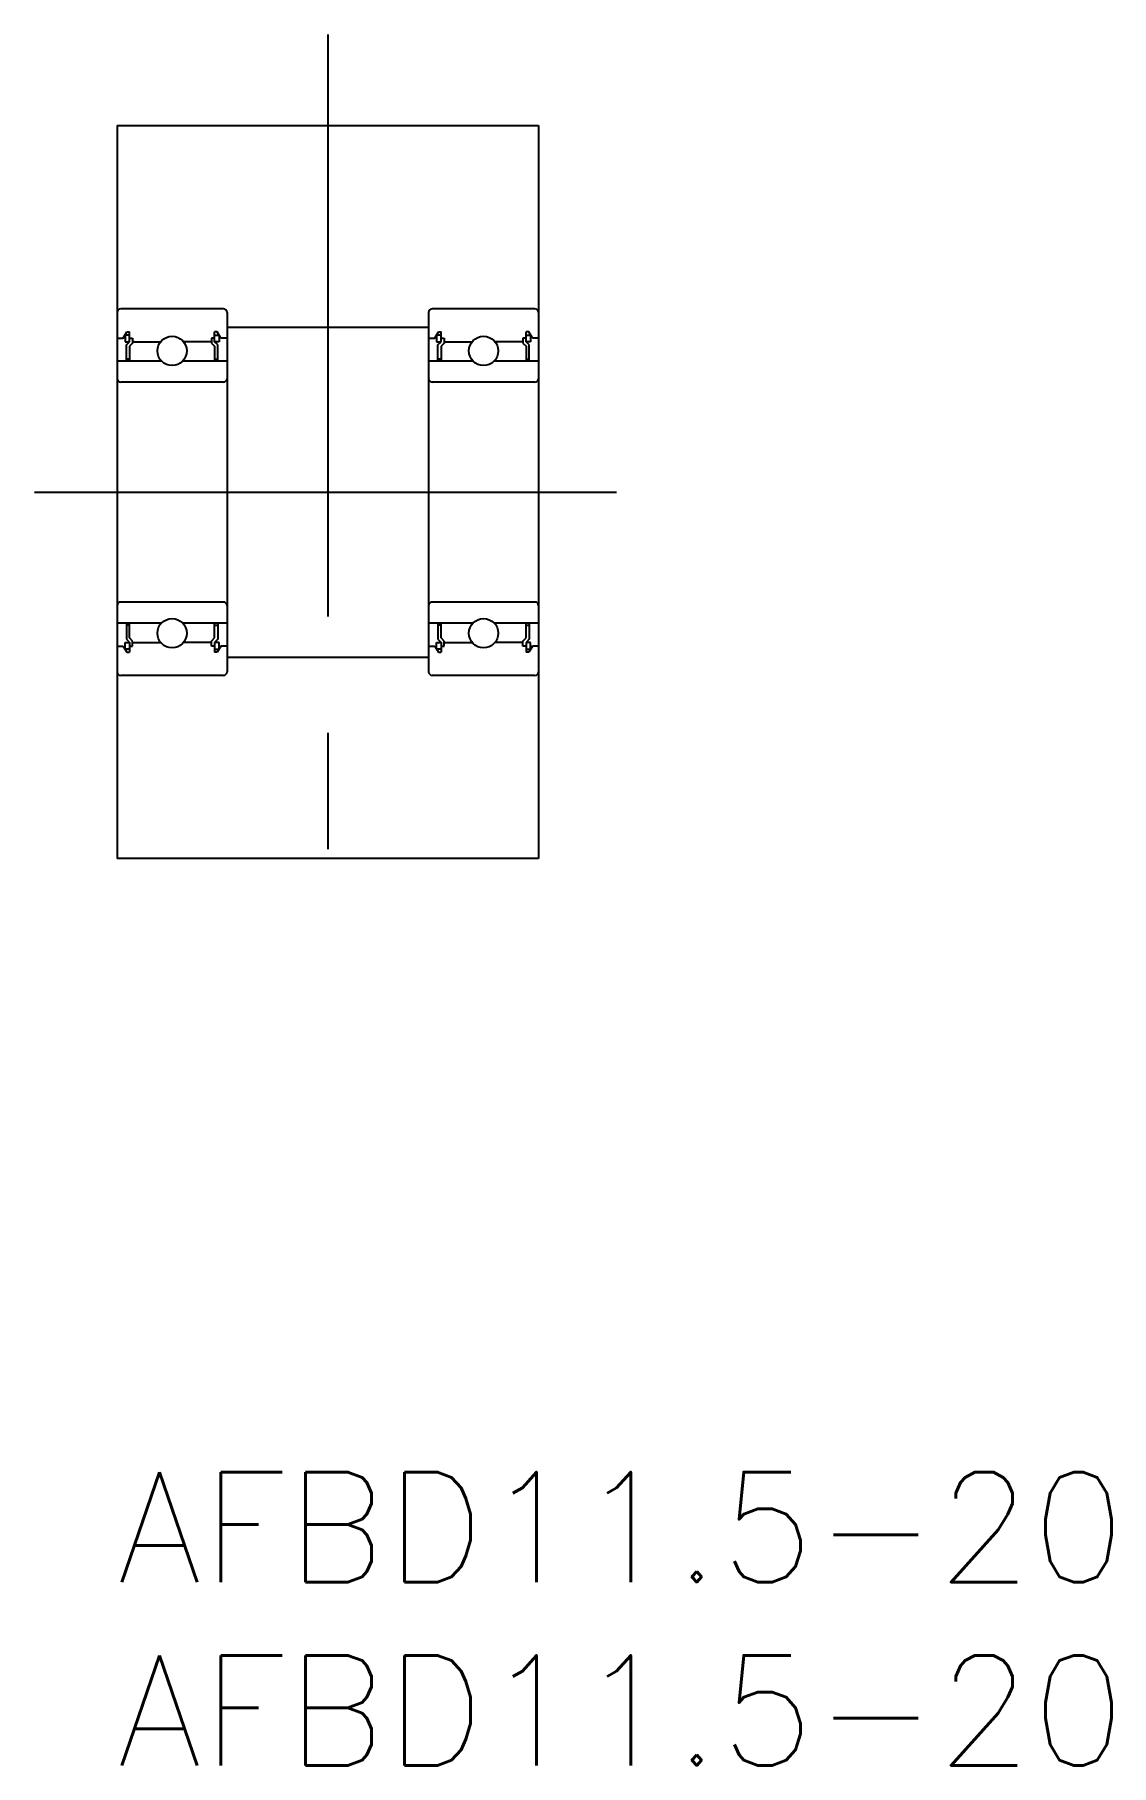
# Model space of a CAD drawing. Extents: x -2.2 to 27.1, y -8 to 39.2.
import ezdxf

# ---------------------------------------------------------------- set-up
doc = ezdxf.new("R2010")
doc.units = 0
doc.header["$LTSCALE"] = 0.5
doc.linetypes.add('CENTER', pattern=[50.8, 31.75, -6.35, 6.35, -6.35])
doc.layers.get('0').update_dxf_attribs({"linetype": 'CONTINUOUS'})
doc.layers.add('CENTER', color=1, linetype='CENTER')
doc.styles.get("Standard").update_dxf_attribs({"font": 'txt.shx', "height": 3, "bigfont": 'bigfont.shx'})

# ---------------------------------------------------------------- blocks, each defined once
blk = doc.blocks.new('*U8')
at = {"color": 7, "linetype": 'CONTINUOUS'}
blk.add_text('AFBD11.5-20', height=3, dxfattribs=at).set_placement((0, -3))
blk = doc.blocks.new('*U9')
at = {"color": 7, "linetype": 'CONTINUOUS'}
blk.add_text('AFBD11.5-20', height=3, dxfattribs=at).set_placement((0, -8))

msp = doc.modelspace()

# ---------------------------------------------------------------- linework, layer by layer
at = {"color": 7, "linetype": 'CONTINUOUS'}
for p, q in [((0, 36.739), (11.5, 36.739)), ((0, 36.739), (0, 16.739)), ((11.5, 36.739), (11.5, 16.739)), ((0, 31.639), (0, 21.839)), ((2.9, 31.739), (0.1, 31.739)), ((3, 31.639), (3, 21.839)), ((8.5, 31.639), (8.5, 21.839)), ((11.4, 31.739), (8.6, 31.739)), ((11.5, 31.639), (11.5, 21.839)), ((3, 31.239), (8.5, 31.239)), ((0, 30.939), (0.17, 30.939)), ((0.17, 30.939), (0.268, 31.109)), ((0.219, 31.024), (0.219, 30.839)), ((0.34, 31.024), (0.219, 31.024)), ((0.219, 30.839), (0.34, 30.839)), ((0.255, 30.754), (0.34, 30.839)), ((0.255, 30.314), (0.255, 30.754)), ((0.268, 31.109), (0.34, 31.109)), ((0.34, 30.839), (0.34, 31.109)), ((0.34, 30.939), (0.425, 30.939)), ((0.425, 30.804), (0.34, 30.719)), ((0.34, 30.719), (0.34, 30.314)), ((0.425, 30.939), (0.425, 30.804)), ((0.425, 30.869), (0.455, 30.839)), ((0.455, 30.839), (1.188, 30.839)), ((2.545, 30.839), (1.812, 30.839)), ((2.575, 30.869), (2.545, 30.839)), ((2.575, 30.939), (2.575, 30.804)), ((2.66, 30.939), (2.575, 30.939)), ((2.575, 30.804), (2.66, 30.719)), ((2.732, 31.109), (2.66, 31.109)), ((2.66, 30.839), (2.66, 31.109)), ((2.66, 31.024), (2.781, 31.024)), ((2.781, 30.839), (2.66, 30.839)), ((2.745, 30.754), (2.66, 30.839)), ((2.66, 30.719), (2.66, 30.314)), ((2.83, 30.939), (2.732, 31.109)), ((2.745, 30.314), (2.745, 30.754)), ((2.781, 31.024), (2.781, 30.839)), ((3, 30.939), (2.83, 30.939)), ((8.5, 30.939), (8.67, 30.939)), ((8.67, 30.939), (8.768, 31.109)), ((8.719, 31.024), (8.719, 30.839)), ((8.84, 31.024), (8.719, 31.024)), ((8.719, 30.839), (8.84, 30.839)), ((8.755, 30.754), (8.84, 30.839)), ((8.755, 30.314), (8.755, 30.754)), ((8.768, 31.109), (8.84, 31.109)), ((8.84, 30.839), (8.84, 31.109)), ((8.84, 30.939), (8.925, 30.939)), ((8.925, 30.804), (8.84, 30.719)), ((8.84, 30.719), (8.84, 30.314)), ((8.925, 30.939), (8.925, 30.804)), ((8.925, 30.869), (8.955, 30.839)), ((8.955, 30.839), (9.688, 30.839)), ((11.045, 30.839), (10.312, 30.839)), ((11.075, 30.869), (11.045, 30.839)), ((11.075, 30.939), (11.075, 30.804)), ((11.16, 30.939), (11.075, 30.939)), ((11.075, 30.804), (11.16, 30.719)), ((11.232, 31.109), (11.16, 31.109)), ((11.16, 30.839), (11.16, 31.109)), ((11.16, 31.024), (11.281, 31.024)), ((11.281, 30.839), (11.16, 30.839)), ((11.245, 30.754), (11.16, 30.839)), ((11.16, 30.719), (11.16, 30.314)), ((11.33, 30.939), (11.232, 31.109)), ((11.245, 30.314), (11.245, 30.754)), ((11.281, 31.024), (11.281, 30.839)), ((11.5, 30.939), (11.33, 30.939)), ((1.21, 30.314), (0, 30.314)), ((0.34, 30.367), (0.255, 30.367)), ((3, 30.314), (1.79, 30.314)), ((2.66, 30.367), (2.745, 30.367)), ((9.71, 30.314), (8.5, 30.314)), ((8.84, 30.367), (8.755, 30.367)), ((11.5, 30.314), (10.29, 30.314)), ((11.16, 30.367), (11.245, 30.367)), ((2.9, 29.739), (0.1, 29.739)), ((11.4, 29.739), (8.6, 29.739)), ((2.9, 23.739), (0.1, 23.739)), ((11.4, 23.739), (8.6, 23.739)), ((1.21, 23.164), (0, 23.164)), ((0.255, 23.164), (0.255, 22.724)), ((0.34, 22.76), (0.34, 23.164)), ((3, 23.164), (1.79, 23.164)), ((2.66, 22.76), (2.66, 23.164)), ((2.745, 23.164), (2.745, 22.724)), ((9.71, 23.164), (8.5, 23.164)), ((8.755, 23.164), (8.755, 22.724)), ((8.84, 22.76), (8.84, 23.164)), ((11.5, 23.164), (10.29, 23.164)), ((11.16, 22.76), (11.16, 23.164)), ((11.245, 23.164), (11.245, 22.724)), ((0.34, 23.112), (0.255, 23.112)), ((0.255, 22.724), (0.34, 22.639)), ((0.425, 22.675), (0.34, 22.76)), ((0.425, 22.539), (0.425, 22.675)), ((2.575, 22.675), (2.66, 22.76)), ((2.575, 22.539), (2.575, 22.675)), ((2.66, 23.112), (2.745, 23.112)), ((2.745, 22.724), (2.66, 22.639)), ((8.84, 23.112), (8.755, 23.112)), ((8.755, 22.724), (8.84, 22.639)), ((8.925, 22.675), (8.84, 22.76)), ((8.925, 22.539), (8.925, 22.675)), ((11.075, 22.675), (11.16, 22.76)), ((11.075, 22.539), (11.075, 22.675)), ((11.16, 23.112), (11.245, 23.112)), ((11.245, 22.724), (11.16, 22.639)), ((0, 22.539), (0.17, 22.539)), ((0.17, 22.539), (0.268, 22.369)), ((0.219, 22.454), (0.219, 22.639)), ((0.219, 22.639), (0.34, 22.639)), ((0.34, 22.454), (0.219, 22.454)), ((0.268, 22.369), (0.34, 22.369)), ((0.34, 22.639), (0.34, 22.369)), ((0.34, 22.539), (0.425, 22.539)), ((0.425, 22.609), (0.455, 22.639)), ((0.455, 22.639), (1.188, 22.639)), ((2.545, 22.639), (1.812, 22.639)), ((2.575, 22.609), (2.545, 22.639)), ((2.66, 22.539), (2.575, 22.539)), ((2.781, 22.639), (2.66, 22.639)), ((2.66, 22.639), (2.66, 22.369)), ((2.66, 22.454), (2.781, 22.454)), ((2.732, 22.369), (2.66, 22.369)), ((2.83, 22.539), (2.732, 22.369)), ((2.781, 22.454), (2.781, 22.639)), ((3, 22.539), (2.83, 22.539)), ((3, 22.239), (8.5, 22.239)), ((8.5, 22.539), (8.67, 22.539)), ((8.67, 22.539), (8.768, 22.369)), ((8.719, 22.454), (8.719, 22.639)), ((8.719, 22.639), (8.84, 22.639)), ((8.84, 22.454), (8.719, 22.454)), ((8.768, 22.369), (8.84, 22.369)), ((8.84, 22.639), (8.84, 22.369)), ((8.84, 22.539), (8.925, 22.539)), ((8.925, 22.609), (8.955, 22.639)), ((8.955, 22.639), (9.688, 22.639)), ((11.045, 22.639), (10.312, 22.639)), ((11.075, 22.609), (11.045, 22.639)), ((11.16, 22.539), (11.075, 22.539)), ((11.281, 22.639), (11.16, 22.639)), ((11.16, 22.639), (11.16, 22.369)), ((11.16, 22.454), (11.281, 22.454)), ((11.232, 22.369), (11.16, 22.369)), ((11.33, 22.539), (11.232, 22.369)), ((11.281, 22.454), (11.281, 22.639)), ((11.5, 22.539), (11.33, 22.539)), ((2.9, 21.739), (0.1, 21.739)), ((11.4, 21.739), (8.6, 21.739)), ((11.5, 16.739), (0, 16.739))]:
    msp.add_line(p, q, dxfattribs=at)
for centre in [(1.5, 30.589), (10, 30.589), (1.5, 22.889), (10, 22.889)]:
    msp.add_circle(centre, 0.4, dxfattribs=at)
for centre, start, end in [((0.1, 31.639), 90, 180), ((2.9, 31.639), 0, 90), ((8.6, 31.639), 90, 180), ((11.4, 31.639), 0, 90), ((0.1, 29.839), 180, 270), ((2.9, 29.839), 270, 0), ((8.6, 29.839), 180, 270), ((11.4, 29.839), 270, 0), ((0.1, 23.639), 90, 180), ((2.9, 23.639), 360, 90), ((8.6, 23.639), 90, 180), ((11.4, 23.639), 360, 90), ((0.1, 21.839), 180, 270), ((2.9, 21.839), 270, 0), ((8.6, 21.839), 180, 270), ((11.4, 21.839), 270, 0)]:
    msp.add_arc(centre, 0.1, start, end, dxfattribs=at)
at = {"layer": 'CENTER', "color": 1, "linetype": 'CENTER'}
for p, q in [((5.75, 39.219), (5.75, 14.259)), ((-2.25, 26.739), (13.75, 26.739))]:
    msp.add_line(p, q, dxfattribs=at)

# ---------------------------------------------------------------- block references
at = {"color": 7, "linetype": 'CONTINUOUS'}
for name in ['*U8', '*U9']:
    msp.add_blockref(name, (0, 0), dxfattribs=at)

doc.saveas('drawing.dxf')
